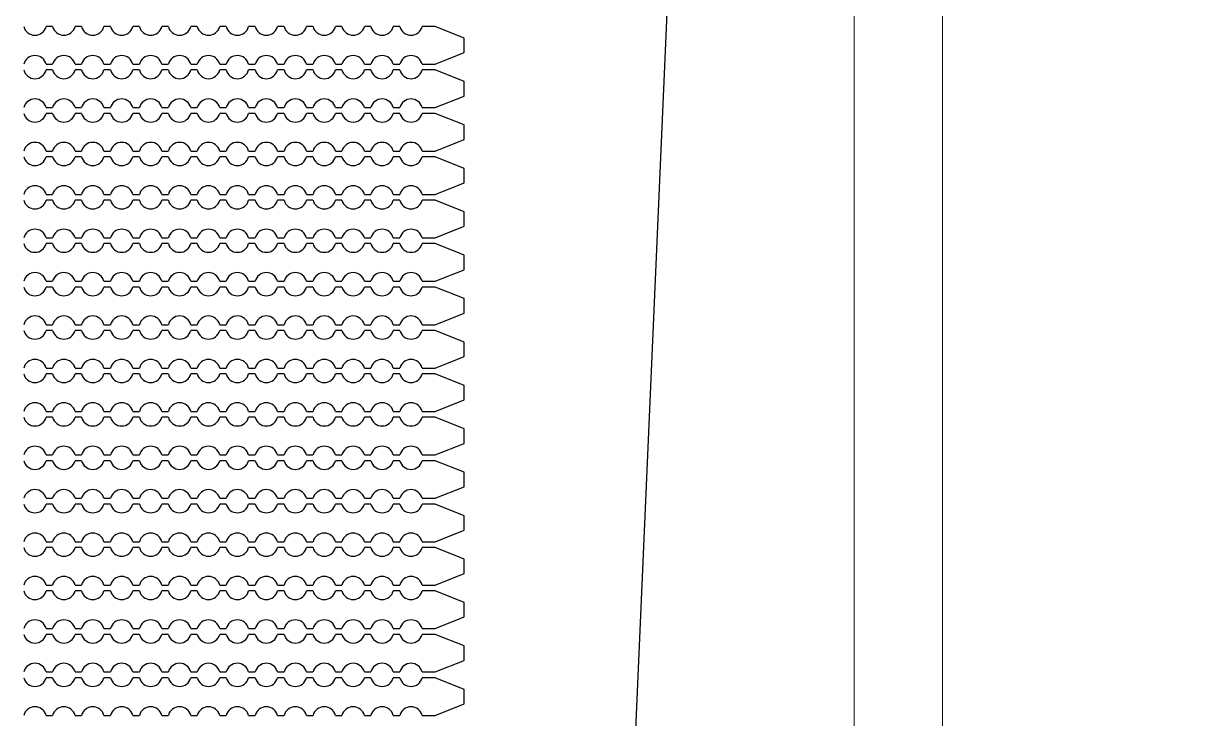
# Model space of a CAD drawing. Extents: x 4056 to 105656, y 4120 to 105720.
# Drawn here: x 35925 to 37972, y 28778 to 29978 of the extents above; entities that cross this region are included whole.
import ezdxf

# ---------------------------------------------------------------- set-up
doc = ezdxf.new("R2010")
doc.units = 13
doc.header["$MEASUREMENT"] = 0
doc.layers.add('Main Layer', color=7, linetype='Continuous', lineweight=0)

msp = doc.modelspace()

# ---------------------------------------------------------------- linework, layer by layer
at = {"lineweight": 0}
for p, q in [((37513.2, 32374.7), (37513.2, 26210.4)), ((37360.6, 32222), (37360.6, 26465.4))]:
    msp.add_line(p, q, dxfattribs=at)
for p, q in [((36936.4, 27703), (37136.4, 32253)), ((35975.1, 29973), (35963.9, 29973)), ((36025.1, 29973), (36013.9, 29973)), ((36075.1, 29973), (36063.9, 29973)), ((36125.1, 29973), (36113.9, 29973)), ((36175.1, 29973), (36163.9, 29973)), ((36225.1, 29973), (36213.9, 29973)), ((36275.1, 29973), (36263.9, 29973)), ((36325.1, 29973), (36313.9, 29973)), ((36375.1, 29973), (36363.9, 29973)), ((36425.1, 29973), (36413.9, 29973)), ((36475.1, 29973), (36463.9, 29973)), ((36525.1, 29973), (36513.9, 29973)), ((36575.1, 29973), (36563.9, 29973)), ((36625.1, 29973), (36613.9, 29973)), ((36636.4, 29973), (36625.1, 29973)), ((36686.4, 29953), (36636.4, 29973)), ((36686.4, 29928), (36686.4, 29953)), ((36636.4, 29908), (36686.4, 29928)), ((35963.9, 29908), (35975.1, 29908)), ((35975.1, 29898), (35963.9, 29898)), ((36013.9, 29908), (36025.1, 29908)), ((36025.1, 29898), (36013.9, 29898)), ((36063.9, 29908), (36075.1, 29908)), ((36075.1, 29898), (36063.9, 29898)), ((36113.9, 29908), (36125.1, 29908)), ((36125.1, 29898), (36113.9, 29898)), ((36163.9, 29908), (36175.1, 29908)), ((36175.1, 29898), (36163.9, 29898)), ((36213.9, 29908), (36225.1, 29908)), ((36225.1, 29898), (36213.9, 29898)), ((36263.9, 29908), (36275.1, 29908)), ((36275.1, 29898), (36263.9, 29898)), ((36313.9, 29908), (36325.1, 29908)), ((36325.1, 29898), (36313.9, 29898)), ((36363.9, 29908), (36375.1, 29908)), ((36375.1, 29898), (36363.9, 29898)), ((36413.9, 29908), (36425.1, 29908)), ((36425.1, 29898), (36413.9, 29898)), ((36463.9, 29908), (36475.1, 29908)), ((36475.1, 29898), (36463.9, 29898)), ((36513.9, 29908), (36525.1, 29908)), ((36525.1, 29898), (36513.9, 29898)), ((36563.9, 29908), (36575.1, 29908)), ((36575.1, 29898), (36563.9, 29898)), ((36613.9, 29908), (36625.1, 29908)), ((36625.1, 29898), (36613.9, 29898)), ((36625.1, 29908), (36636.4, 29908)), ((36636.4, 29898), (36625.1, 29898)), ((36686.4, 29878), (36636.4, 29898)), ((36686.4, 29853), (36686.4, 29878)), ((36636.4, 29833), (36686.4, 29853)), ((35963.9, 29833), (35975.1, 29833)), ((36013.9, 29833), (36025.1, 29833)), ((36063.9, 29833), (36075.1, 29833)), ((36113.9, 29833), (36125.1, 29833)), ((36163.9, 29833), (36175.1, 29833)), ((36213.9, 29833), (36225.1, 29833)), ((36263.9, 29833), (36275.1, 29833)), ((36313.9, 29833), (36325.1, 29833)), ((36363.9, 29833), (36375.1, 29833)), ((36413.9, 29833), (36425.1, 29833)), ((36463.9, 29833), (36475.1, 29833)), ((36513.9, 29833), (36525.1, 29833)), ((36563.9, 29833), (36575.1, 29833)), ((36613.9, 29833), (36625.1, 29833)), ((36625.1, 29833), (36636.4, 29833)), ((35975.1, 29823), (35963.9, 29823)), ((36025.1, 29823), (36013.9, 29823)), ((36075.1, 29823), (36063.9, 29823)), ((36125.1, 29823), (36113.9, 29823)), ((36175.1, 29823), (36163.9, 29823)), ((36225.1, 29823), (36213.9, 29823)), ((36275.1, 29823), (36263.9, 29823)), ((36325.1, 29823), (36313.9, 29823)), ((36375.1, 29823), (36363.9, 29823)), ((36425.1, 29823), (36413.9, 29823)), ((36475.1, 29823), (36463.9, 29823)), ((36525.1, 29823), (36513.9, 29823)), ((36575.1, 29823), (36563.9, 29823)), ((36625.1, 29823), (36613.9, 29823)), ((36636.4, 29823), (36625.1, 29823)), ((36686.4, 29803), (36636.4, 29823)), ((36686.4, 29778), (36686.4, 29803)), ((36636.4, 29758), (36686.4, 29778)), ((35963.9, 29758), (35975.1, 29758)), ((35975.1, 29748), (35963.9, 29748)), ((36013.9, 29758), (36025.1, 29758)), ((36025.1, 29748), (36013.9, 29748)), ((36063.9, 29758), (36075.1, 29758)), ((36075.1, 29748), (36063.9, 29748)), ((36113.9, 29758), (36125.1, 29758)), ((36125.1, 29748), (36113.9, 29748)), ((36163.9, 29758), (36175.1, 29758)), ((36175.1, 29748), (36163.9, 29748)), ((36213.9, 29758), (36225.1, 29758)), ((36225.1, 29748), (36213.9, 29748)), ((36263.9, 29758), (36275.1, 29758)), ((36275.1, 29748), (36263.9, 29748)), ((36313.9, 29758), (36325.1, 29758)), ((36325.1, 29748), (36313.9, 29748)), ((36363.9, 29758), (36375.1, 29758)), ((36375.1, 29748), (36363.9, 29748)), ((36413.9, 29758), (36425.1, 29758)), ((36425.1, 29748), (36413.9, 29748)), ((36463.9, 29758), (36475.1, 29758)), ((36475.1, 29748), (36463.9, 29748)), ((36513.9, 29758), (36525.1, 29758)), ((36525.1, 29748), (36513.9, 29748)), ((36563.9, 29758), (36575.1, 29758)), ((36575.1, 29748), (36563.9, 29748)), ((36613.9, 29758), (36625.1, 29758)), ((36625.1, 29748), (36613.9, 29748)), ((36625.1, 29758), (36636.4, 29758)), ((36636.4, 29748), (36625.1, 29748)), ((36686.4, 29728), (36636.4, 29748)), ((36686.4, 29703), (36686.4, 29728)), ((36636.4, 29683), (36686.4, 29703)), ((35963.9, 29683), (35975.1, 29683)), ((35975.1, 29673), (35963.9, 29673)), ((36013.9, 29683), (36025.1, 29683)), ((36025.1, 29673), (36013.9, 29673)), ((36063.9, 29683), (36075.1, 29683)), ((36075.1, 29673), (36063.9, 29673)), ((36113.9, 29683), (36125.1, 29683)), ((36125.1, 29673), (36113.9, 29673)), ((36163.9, 29683), (36175.1, 29683)), ((36175.1, 29673), (36163.9, 29673)), ((36213.9, 29683), (36225.1, 29683)), ((36225.1, 29673), (36213.9, 29673)), ((36263.9, 29683), (36275.1, 29683)), ((36275.1, 29673), (36263.9, 29673)), ((36313.9, 29683), (36325.1, 29683)), ((36325.1, 29673), (36313.9, 29673)), ((36363.9, 29683), (36375.1, 29683)), ((36375.1, 29673), (36363.9, 29673)), ((36413.9, 29683), (36425.1, 29683)), ((36425.1, 29673), (36413.9, 29673)), ((36463.9, 29683), (36475.1, 29683)), ((36475.1, 29673), (36463.9, 29673)), ((36513.9, 29683), (36525.1, 29683)), ((36525.1, 29673), (36513.9, 29673)), ((36563.9, 29683), (36575.1, 29683)), ((36575.1, 29673), (36563.9, 29673)), ((36613.9, 29683), (36625.1, 29683)), ((36625.1, 29673), (36613.9, 29673)), ((36625.1, 29683), (36636.4, 29683)), ((36636.4, 29673), (36625.1, 29673)), ((36686.4, 29653), (36636.4, 29673)), ((36686.4, 29628), (36686.4, 29653)), ((36636.4, 29608), (36686.4, 29628)), ((35963.9, 29608), (35975.1, 29608)), ((36013.9, 29608), (36025.1, 29608)), ((36063.9, 29608), (36075.1, 29608)), ((36113.9, 29608), (36125.1, 29608)), ((36163.9, 29608), (36175.1, 29608)), ((36213.9, 29608), (36225.1, 29608)), ((36263.9, 29608), (36275.1, 29608)), ((36313.9, 29608), (36325.1, 29608)), ((36363.9, 29608), (36375.1, 29608)), ((36413.9, 29608), (36425.1, 29608)), ((36463.9, 29608), (36475.1, 29608)), ((36513.9, 29608), (36525.1, 29608)), ((36563.9, 29608), (36575.1, 29608)), ((36613.9, 29608), (36625.1, 29608)), ((36625.1, 29608), (36636.4, 29608)), ((35975.1, 29598), (35963.9, 29598)), ((36025.1, 29598), (36013.9, 29598)), ((36075.1, 29598), (36063.9, 29598)), ((36125.1, 29598), (36113.9, 29598)), ((36175.1, 29598), (36163.9, 29598)), ((36225.1, 29598), (36213.9, 29598)), ((36275.1, 29598), (36263.9, 29598)), ((36325.1, 29598), (36313.9, 29598)), ((36375.1, 29598), (36363.9, 29598)), ((36425.1, 29598), (36413.9, 29598)), ((36475.1, 29598), (36463.9, 29598)), ((36525.1, 29598), (36513.9, 29598)), ((36575.1, 29598), (36563.9, 29598)), ((36625.1, 29598), (36613.9, 29598)), ((36636.4, 29598), (36625.1, 29598)), ((36686.4, 29578), (36636.4, 29598)), ((36686.4, 29553), (36686.4, 29578)), ((36636.4, 29533), (36686.4, 29553)), ((35963.9, 29533), (35975.1, 29533)), ((35975.1, 29523), (35963.9, 29523)), ((36013.9, 29533), (36025.1, 29533)), ((36025.1, 29523), (36013.9, 29523)), ((36063.9, 29533), (36075.1, 29533)), ((36075.1, 29523), (36063.9, 29523)), ((36113.9, 29533), (36125.1, 29533)), ((36125.1, 29523), (36113.9, 29523)), ((36163.9, 29533), (36175.1, 29533)), ((36175.1, 29523), (36163.9, 29523)), ((36213.9, 29533), (36225.1, 29533)), ((36225.1, 29523), (36213.9, 29523)), ((36263.9, 29533), (36275.1, 29533)), ((36275.1, 29523), (36263.9, 29523)), ((36313.9, 29533), (36325.1, 29533)), ((36325.1, 29523), (36313.9, 29523)), ((36363.9, 29533), (36375.1, 29533)), ((36375.1, 29523), (36363.9, 29523)), ((36413.9, 29533), (36425.1, 29533)), ((36425.1, 29523), (36413.9, 29523)), ((36463.9, 29533), (36475.1, 29533)), ((36475.1, 29523), (36463.9, 29523)), ((36513.9, 29533), (36525.1, 29533)), ((36525.1, 29523), (36513.9, 29523)), ((36563.9, 29533), (36575.1, 29533)), ((36575.1, 29523), (36563.9, 29523)), ((36613.9, 29533), (36625.1, 29533)), ((36625.1, 29523), (36613.9, 29523)), ((36625.1, 29533), (36636.4, 29533)), ((36636.4, 29523), (36625.1, 29523)), ((36686.4, 29503), (36636.4, 29523)), ((36686.4, 29478), (36686.4, 29503)), ((36636.4, 29458), (36686.4, 29478)), ((35963.9, 29458), (35975.1, 29458)), ((35975.1, 29448), (35963.9, 29448)), ((36013.9, 29458), (36025.1, 29458)), ((36025.1, 29448), (36013.9, 29448)), ((36063.9, 29458), (36075.1, 29458)), ((36075.1, 29448), (36063.9, 29448)), ((36113.9, 29458), (36125.1, 29458)), ((36125.1, 29448), (36113.9, 29448)), ((36163.9, 29458), (36175.1, 29458)), ((36175.1, 29448), (36163.9, 29448)), ((36213.9, 29458), (36225.1, 29458)), ((36225.1, 29448), (36213.9, 29448)), ((36263.9, 29458), (36275.1, 29458)), ((36275.1, 29448), (36263.9, 29448)), ((36313.9, 29458), (36325.1, 29458)), ((36325.1, 29448), (36313.9, 29448)), ((36363.9, 29458), (36375.1, 29458)), ((36375.1, 29448), (36363.9, 29448)), ((36413.9, 29458), (36425.1, 29458)), ((36425.1, 29448), (36413.9, 29448)), ((36463.9, 29458), (36475.1, 29458)), ((36475.1, 29448), (36463.9, 29448)), ((36513.9, 29458), (36525.1, 29458)), ((36525.1, 29448), (36513.9, 29448)), ((36563.9, 29458), (36575.1, 29458)), ((36575.1, 29448), (36563.9, 29448)), ((36613.9, 29458), (36625.1, 29458)), ((36625.1, 29448), (36613.9, 29448)), ((36625.1, 29458), (36636.4, 29458)), ((36636.4, 29448), (36625.1, 29448)), ((36686.4, 29428), (36636.4, 29448)), ((36686.4, 29403), (36686.4, 29428)), ((36636.4, 29383), (36686.4, 29403)), ((35963.9, 29383), (35975.1, 29383)), ((36013.9, 29383), (36025.1, 29383)), ((36063.9, 29383), (36075.1, 29383)), ((36113.9, 29383), (36125.1, 29383)), ((36163.9, 29383), (36175.1, 29383)), ((36213.9, 29383), (36225.1, 29383)), ((36263.9, 29383), (36275.1, 29383)), ((36313.9, 29383), (36325.1, 29383)), ((36363.9, 29383), (36375.1, 29383)), ((36413.9, 29383), (36425.1, 29383)), ((36463.9, 29383), (36475.1, 29383)), ((36513.9, 29383), (36525.1, 29383)), ((36563.9, 29383), (36575.1, 29383)), ((36613.9, 29383), (36625.1, 29383)), ((36625.1, 29383), (36636.4, 29383)), ((35975.1, 29373), (35963.9, 29373)), ((36025.1, 29373), (36013.9, 29373)), ((36075.1, 29373), (36063.9, 29373)), ((36125.1, 29373), (36113.9, 29373)), ((36175.1, 29373), (36163.9, 29373)), ((36225.1, 29373), (36213.9, 29373)), ((36275.1, 29373), (36263.9, 29373)), ((36325.1, 29373), (36313.9, 29373)), ((36375.1, 29373), (36363.9, 29373)), ((36425.1, 29373), (36413.9, 29373)), ((36475.1, 29373), (36463.9, 29373)), ((36525.1, 29373), (36513.9, 29373)), ((36575.1, 29373), (36563.9, 29373)), ((36625.1, 29373), (36613.9, 29373)), ((36636.4, 29373), (36625.1, 29373)), ((36686.4, 29353), (36636.4, 29373)), ((36686.4, 29328), (36686.4, 29353)), ((36636.4, 29308), (36686.4, 29328)), ((35963.9, 29308), (35975.1, 29308)), ((35975.1, 29298), (35963.9, 29298)), ((36013.9, 29308), (36025.1, 29308)), ((36025.1, 29298), (36013.9, 29298)), ((36063.9, 29308), (36075.1, 29308)), ((36075.1, 29298), (36063.9, 29298)), ((36113.9, 29308), (36125.1, 29308)), ((36125.1, 29298), (36113.9, 29298)), ((36163.9, 29308), (36175.1, 29308)), ((36175.1, 29298), (36163.9, 29298)), ((36213.9, 29308), (36225.1, 29308)), ((36225.1, 29298), (36213.9, 29298)), ((36263.9, 29308), (36275.1, 29308)), ((36275.1, 29298), (36263.9, 29298)), ((36313.9, 29308), (36325.1, 29308)), ((36325.1, 29298), (36313.9, 29298)), ((36363.9, 29308), (36375.1, 29308)), ((36375.1, 29298), (36363.9, 29298)), ((36413.9, 29308), (36425.1, 29308)), ((36425.1, 29298), (36413.9, 29298)), ((36463.9, 29308), (36475.1, 29308)), ((36475.1, 29298), (36463.9, 29298)), ((36513.9, 29308), (36525.1, 29308)), ((36525.1, 29298), (36513.9, 29298)), ((36563.9, 29308), (36575.1, 29308)), ((36575.1, 29298), (36563.9, 29298)), ((36613.9, 29308), (36625.1, 29308)), ((36625.1, 29298), (36613.9, 29298)), ((36625.1, 29308), (36636.4, 29308)), ((36636.4, 29298), (36625.1, 29298)), ((36686.4, 29278), (36636.4, 29298)), ((36686.4, 29253), (36686.4, 29278)), ((36636.4, 29233), (36686.4, 29253)), ((35963.9, 29233), (35975.1, 29233)), ((35975.1, 29223), (35963.9, 29223)), ((36013.9, 29233), (36025.1, 29233)), ((36025.1, 29223), (36013.9, 29223)), ((36063.9, 29233), (36075.1, 29233)), ((36075.1, 29223), (36063.9, 29223)), ((36113.9, 29233), (36125.1, 29233)), ((36125.1, 29223), (36113.9, 29223)), ((36163.9, 29233), (36175.1, 29233)), ((36175.1, 29223), (36163.9, 29223)), ((36213.9, 29233), (36225.1, 29233)), ((36225.1, 29223), (36213.9, 29223)), ((36263.9, 29233), (36275.1, 29233)), ((36275.1, 29223), (36263.9, 29223)), ((36313.9, 29233), (36325.1, 29233)), ((36325.1, 29223), (36313.9, 29223)), ((36363.9, 29233), (36375.1, 29233)), ((36375.1, 29223), (36363.9, 29223)), ((36413.9, 29233), (36425.1, 29233)), ((36425.1, 29223), (36413.9, 29223)), ((36463.9, 29233), (36475.1, 29233)), ((36475.1, 29223), (36463.9, 29223)), ((36513.9, 29233), (36525.1, 29233)), ((36525.1, 29223), (36513.9, 29223)), ((36563.9, 29233), (36575.1, 29233)), ((36575.1, 29223), (36563.9, 29223)), ((36613.9, 29233), (36625.1, 29233)), ((36625.1, 29223), (36613.9, 29223)), ((36625.1, 29233), (36636.4, 29233)), ((36636.4, 29223), (36625.1, 29223)), ((36686.4, 29203), (36636.4, 29223)), ((36686.4, 29178), (36686.4, 29203)), ((36636.4, 29158), (36686.4, 29178)), ((35963.9, 29158), (35975.1, 29158)), ((36013.9, 29158), (36025.1, 29158)), ((36063.9, 29158), (36075.1, 29158)), ((36113.9, 29158), (36125.1, 29158)), ((36163.9, 29158), (36175.1, 29158)), ((36213.9, 29158), (36225.1, 29158)), ((36263.9, 29158), (36275.1, 29158)), ((36313.9, 29158), (36325.1, 29158)), ((36363.9, 29158), (36375.1, 29158)), ((36413.9, 29158), (36425.1, 29158)), ((36463.9, 29158), (36475.1, 29158)), ((36513.9, 29158), (36525.1, 29158)), ((36563.9, 29158), (36575.1, 29158)), ((36613.9, 29158), (36625.1, 29158)), ((36625.1, 29158), (36636.4, 29158)), ((35975.1, 29148), (35963.9, 29148)), ((36025.1, 29148), (36013.9, 29148)), ((36075.1, 29148), (36063.9, 29148)), ((36125.1, 29148), (36113.9, 29148)), ((36175.1, 29148), (36163.9, 29148)), ((36225.1, 29148), (36213.9, 29148)), ((36275.1, 29148), (36263.9, 29148)), ((36325.1, 29148), (36313.9, 29148)), ((36375.1, 29148), (36363.9, 29148)), ((36425.1, 29148), (36413.9, 29148)), ((36475.1, 29148), (36463.9, 29148)), ((36525.1, 29148), (36513.9, 29148)), ((36575.1, 29148), (36563.9, 29148)), ((36625.1, 29148), (36613.9, 29148)), ((36636.4, 29148), (36625.1, 29148)), ((36686.4, 29128), (36636.4, 29148)), ((36686.4, 29103), (36686.4, 29128)), ((36636.4, 29083), (36686.4, 29103)), ((35963.9, 29083), (35975.1, 29083)), ((35975.1, 29073), (35963.9, 29073)), ((36013.9, 29083), (36025.1, 29083)), ((36025.1, 29073), (36013.9, 29073)), ((36063.9, 29083), (36075.1, 29083)), ((36075.1, 29073), (36063.9, 29073)), ((36113.9, 29083), (36125.1, 29083)), ((36125.1, 29073), (36113.9, 29073)), ((36163.9, 29083), (36175.1, 29083)), ((36175.1, 29073), (36163.9, 29073)), ((36213.9, 29083), (36225.1, 29083)), ((36225.1, 29073), (36213.9, 29073)), ((36263.9, 29083), (36275.1, 29083)), ((36275.1, 29073), (36263.9, 29073)), ((36313.9, 29083), (36325.1, 29083)), ((36325.1, 29073), (36313.9, 29073)), ((36363.9, 29083), (36375.1, 29083)), ((36375.1, 29073), (36363.9, 29073)), ((36413.9, 29083), (36425.1, 29083)), ((36425.1, 29073), (36413.9, 29073)), ((36463.9, 29083), (36475.1, 29083)), ((36475.1, 29073), (36463.9, 29073)), ((36513.9, 29083), (36525.1, 29083)), ((36525.1, 29073), (36513.9, 29073)), ((36563.9, 29083), (36575.1, 29083)), ((36575.1, 29073), (36563.9, 29073)), ((36613.9, 29083), (36625.1, 29083)), ((36625.1, 29073), (36613.9, 29073)), ((36625.1, 29083), (36636.4, 29083)), ((36636.4, 29073), (36625.1, 29073)), ((36686.4, 29053), (36636.4, 29073)), ((36686.4, 29028), (36686.4, 29053)), ((36636.4, 29008), (36686.4, 29028)), ((35963.9, 29008), (35975.1, 29008)), ((35975.1, 28998), (35963.9, 28998)), ((36013.9, 29008), (36025.1, 29008)), ((36025.1, 28998), (36013.9, 28998)), ((36063.9, 29008), (36075.1, 29008)), ((36075.1, 28998), (36063.9, 28998)), ((36113.9, 29008), (36125.1, 29008)), ((36125.1, 28998), (36113.9, 28998)), ((36163.9, 29008), (36175.1, 29008)), ((36175.1, 28998), (36163.9, 28998)), ((36213.9, 29008), (36225.1, 29008)), ((36225.1, 28998), (36213.9, 28998)), ((36263.9, 29008), (36275.1, 29008)), ((36275.1, 28998), (36263.9, 28998)), ((36313.9, 29008), (36325.1, 29008)), ((36325.1, 28998), (36313.9, 28998)), ((36363.9, 29008), (36375.1, 29008)), ((36375.1, 28998), (36363.9, 28998)), ((36413.9, 29008), (36425.1, 29008)), ((36425.1, 28998), (36413.9, 28998)), ((36463.9, 29008), (36475.1, 29008)), ((36475.1, 28998), (36463.9, 28998)), ((36513.9, 29008), (36525.1, 29008)), ((36525.1, 28998), (36513.9, 28998)), ((36563.9, 29008), (36575.1, 29008)), ((36575.1, 28998), (36563.9, 28998)), ((36613.9, 29008), (36625.1, 29008)), ((36625.1, 28998), (36613.9, 28998)), ((36625.1, 29008), (36636.4, 29008)), ((36636.4, 28998), (36625.1, 28998)), ((36686.4, 28978), (36636.4, 28998)), ((36686.4, 28953), (36686.4, 28978)), ((36636.4, 28933), (36686.4, 28953)), ((35963.9, 28933), (35975.1, 28933)), ((36013.9, 28933), (36025.1, 28933)), ((36063.9, 28933), (36075.1, 28933)), ((36113.9, 28933), (36125.1, 28933)), ((36163.9, 28933), (36175.1, 28933)), ((36213.9, 28933), (36225.1, 28933)), ((36263.9, 28933), (36275.1, 28933)), ((36313.9, 28933), (36325.1, 28933)), ((36363.9, 28933), (36375.1, 28933)), ((36413.9, 28933), (36425.1, 28933)), ((36463.9, 28933), (36475.1, 28933)), ((36513.9, 28933), (36525.1, 28933)), ((36563.9, 28933), (36575.1, 28933)), ((36613.9, 28933), (36625.1, 28933)), ((36625.1, 28933), (36636.4, 28933)), ((35975.1, 28923), (35963.9, 28923)), ((36025.1, 28923), (36013.9, 28923)), ((36075.1, 28923), (36063.9, 28923)), ((36125.1, 28923), (36113.9, 28923)), ((36175.1, 28923), (36163.9, 28923)), ((36225.1, 28923), (36213.9, 28923)), ((36275.1, 28923), (36263.9, 28923)), ((36325.1, 28923), (36313.9, 28923)), ((36375.1, 28923), (36363.9, 28923)), ((36425.1, 28923), (36413.9, 28923)), ((36475.1, 28923), (36463.9, 28923)), ((36525.1, 28923), (36513.9, 28923)), ((36575.1, 28923), (36563.9, 28923)), ((36625.1, 28923), (36613.9, 28923)), ((36636.4, 28923), (36625.1, 28923)), ((36686.4, 28903), (36636.4, 28923)), ((36686.4, 28878), (36686.4, 28903)), ((36636.4, 28858), (36686.4, 28878)), ((35963.9, 28858), (35975.1, 28858)), ((35975.1, 28848), (35963.9, 28848)), ((36013.9, 28858), (36025.1, 28858)), ((36025.1, 28848), (36013.9, 28848)), ((36063.9, 28858), (36075.1, 28858)), ((36075.1, 28848), (36063.9, 28848)), ((36113.9, 28858), (36125.1, 28858)), ((36125.1, 28848), (36113.9, 28848)), ((36163.9, 28858), (36175.1, 28858)), ((36175.1, 28848), (36163.9, 28848)), ((36213.9, 28858), (36225.1, 28858)), ((36225.1, 28848), (36213.9, 28848)), ((36263.9, 28858), (36275.1, 28858)), ((36275.1, 28848), (36263.9, 28848)), ((36313.9, 28858), (36325.1, 28858)), ((36325.1, 28848), (36313.9, 28848)), ((36363.9, 28858), (36375.1, 28858)), ((36375.1, 28848), (36363.9, 28848)), ((36413.9, 28858), (36425.1, 28858)), ((36425.1, 28848), (36413.9, 28848)), ((36463.9, 28858), (36475.1, 28858)), ((36475.1, 28848), (36463.9, 28848)), ((36513.9, 28858), (36525.1, 28858)), ((36525.1, 28848), (36513.9, 28848)), ((36563.9, 28858), (36575.1, 28858)), ((36575.1, 28848), (36563.9, 28848)), ((36613.9, 28858), (36625.1, 28858)), ((36625.1, 28848), (36613.9, 28848)), ((36625.1, 28858), (36636.4, 28858)), ((36636.4, 28848), (36625.1, 28848)), ((36686.4, 28828), (36636.4, 28848)), ((36686.4, 28803), (36686.4, 28828)), ((36636.4, 28783), (36686.4, 28803)), ((35963.9, 28783), (35975.1, 28783)), ((36013.9, 28783), (36025.1, 28783)), ((36063.9, 28783), (36075.1, 28783)), ((36113.9, 28783), (36125.1, 28783)), ((36163.9, 28783), (36175.1, 28783)), ((36213.9, 28783), (36225.1, 28783)), ((36263.9, 28783), (36275.1, 28783)), ((36313.9, 28783), (36325.1, 28783)), ((36363.9, 28783), (36375.1, 28783)), ((36413.9, 28783), (36425.1, 28783)), ((36463.9, 28783), (36475.1, 28783)), ((36513.9, 28783), (36525.1, 28783)), ((36563.9, 28783), (36575.1, 28783)), ((36613.9, 28783), (36625.1, 28783)), ((36625.1, 28783), (36636.4, 28783))]:
    msp.add_line(p, q)
for centre, start, end in [((35944.5, 29978), 194.4775, 345.5225), ((35994.5, 29978), 194.4775, 345.5225), ((36044.5, 29978), 194.4775, 345.5225), ((36094.5, 29978), 194.4775, 345.5225), ((36144.5, 29978), 194.4775, 345.5225), ((36194.5, 29978), 194.4775, 345.5225), ((36244.5, 29978), 194.4775, 345.5225), ((36294.5, 29978), 194.4775, 345.5225), ((36344.5, 29978), 194.4775, 345.5225), ((36394.5, 29978), 194.4775, 345.5225), ((36444.5, 29978), 194.4775, 345.5225), ((36494.5, 29978), 194.4775, 345.5225), ((36544.5, 29978), 194.4775, 345.5225), ((36594.5, 29978), 194.4775, 345.5225), ((35944.5, 29903), 14.4775, 165.5225), ((35994.5, 29903), 14.4775, 165.5225), ((36044.5, 29903), 14.4775, 165.5225), ((36094.5, 29903), 14.4775, 165.5225), ((36144.5, 29903), 14.4775, 165.5225), ((36194.5, 29903), 14.4775, 165.5225), ((36244.5, 29903), 14.4775, 165.5225), ((36294.5, 29903), 14.4775, 165.5225), ((36344.5, 29903), 14.4775, 165.5225), ((36394.5, 29903), 14.4775, 165.5225), ((36444.5, 29903), 14.4775, 165.5225), ((36494.5, 29903), 14.4775, 165.5225), ((36544.5, 29903), 14.4775, 165.5225), ((36594.5, 29903), 14.4775, 165.5225), ((35944.5, 29903), 194.4775, 345.5225), ((35994.5, 29903), 194.4775, 345.5225), ((36044.5, 29903), 194.4775, 345.5225), ((36094.5, 29903), 194.4775, 345.5225), ((36144.5, 29903), 194.4775, 345.5225), ((36194.5, 29903), 194.4775, 345.5225), ((36244.5, 29903), 194.4775, 345.5225), ((36294.5, 29903), 194.4775, 345.5225), ((36344.5, 29903), 194.4775, 345.5225), ((36394.5, 29903), 194.4775, 345.5225), ((36444.5, 29903), 194.4775, 345.5225), ((36494.5, 29903), 194.4775, 345.5225), ((36544.5, 29903), 194.4775, 345.5225), ((36594.5, 29903), 194.4775, 345.5225), ((35944.5, 29828), 14.4775, 165.5225), ((35994.5, 29828), 14.4775, 165.5225), ((36044.5, 29828), 14.4775, 165.5225), ((36094.5, 29828), 14.4775, 165.5225), ((36144.5, 29828), 14.4775, 165.5225), ((36194.5, 29828), 14.4775, 165.5225), ((36244.5, 29828), 14.4775, 165.5225), ((36294.5, 29828), 14.4775, 165.5225), ((36344.5, 29828), 14.4775, 165.5225), ((36394.5, 29828), 14.4775, 165.5225), ((36444.5, 29828), 14.4775, 165.5225), ((36494.5, 29828), 14.4775, 165.5225), ((36544.5, 29828), 14.4775, 165.5225), ((36594.5, 29828), 14.4775, 165.5225), ((35944.5, 29828), 194.4775, 345.5225), ((35994.5, 29828), 194.4775, 345.5225), ((36044.5, 29828), 194.4775, 345.5225), ((36094.5, 29828), 194.4775, 345.5225), ((36144.5, 29828), 194.4775, 345.5225), ((36194.5, 29828), 194.4775, 345.5225), ((36244.5, 29828), 194.4775, 345.5225), ((36294.5, 29828), 194.4775, 345.5225), ((36344.5, 29828), 194.4775, 345.5225), ((36394.5, 29828), 194.4775, 345.5225), ((36444.5, 29828), 194.4775, 345.5225), ((36494.5, 29828), 194.4775, 345.5225), ((36544.5, 29828), 194.4775, 345.5225), ((36594.5, 29828), 194.4775, 345.5225), ((35944.5, 29753), 14.4775, 165.5225), ((35994.5, 29753), 14.4775, 165.5225), ((36044.5, 29753), 14.4775, 165.5225), ((36094.5, 29753), 14.4775, 165.5225), ((36144.5, 29753), 14.4775, 165.5225), ((36194.5, 29753), 14.4775, 165.5225), ((36244.5, 29753), 14.4775, 165.5225), ((36294.5, 29753), 14.4775, 165.5225), ((36344.5, 29753), 14.4775, 165.5225), ((36394.5, 29753), 14.4775, 165.5225), ((36444.5, 29753), 14.4775, 165.5225), ((36494.5, 29753), 14.4775, 165.5225), ((36544.5, 29753), 14.4775, 165.5225), ((36594.5, 29753), 14.4775, 165.5225), ((35944.5, 29753), 194.4775, 345.5225), ((35994.5, 29753), 194.4775, 345.5225), ((36044.5, 29753), 194.4775, 345.5225), ((36094.5, 29753), 194.4775, 345.5225), ((36144.5, 29753), 194.4775, 345.5225), ((36194.5, 29753), 194.4775, 345.5225), ((36244.5, 29753), 194.4775, 345.5225), ((36294.5, 29753), 194.4775, 345.5225), ((36344.5, 29753), 194.4775, 345.5225), ((36394.5, 29753), 194.4775, 345.5225), ((36444.5, 29753), 194.4775, 345.5225), ((36494.5, 29753), 194.4775, 345.5225), ((36544.5, 29753), 194.4775, 345.5225), ((36594.5, 29753), 194.4775, 345.5225), ((35944.5, 29678), 14.4775, 165.5225), ((35994.5, 29678), 14.4775, 165.5225), ((36044.5, 29678), 14.4775, 165.5225), ((36094.5, 29678), 14.4775, 165.5225), ((36144.5, 29678), 14.4775, 165.5225), ((36194.5, 29678), 14.4775, 165.5225), ((36244.5, 29678), 14.4775, 165.5225), ((36294.5, 29678), 14.4775, 165.5225), ((36344.5, 29678), 14.4775, 165.5225), ((36394.5, 29678), 14.4775, 165.5225), ((36444.5, 29678), 14.4775, 165.5225), ((36494.5, 29678), 14.4775, 165.5225), ((36544.5, 29678), 14.4775, 165.5225), ((36594.5, 29678), 14.4775, 165.5225), ((35944.5, 29678), 194.4775, 345.5225), ((35994.5, 29678), 194.4775, 345.5225), ((36044.5, 29678), 194.4775, 345.5225), ((36094.5, 29678), 194.4775, 345.5225), ((36144.5, 29678), 194.4775, 345.5225), ((36194.5, 29678), 194.4775, 345.5225), ((36244.5, 29678), 194.4775, 345.5225), ((36294.5, 29678), 194.4775, 345.5225), ((36344.5, 29678), 194.4775, 345.5225), ((36394.5, 29678), 194.4775, 345.5225), ((36444.5, 29678), 194.4775, 345.5225), ((36494.5, 29678), 194.4775, 345.5225), ((36544.5, 29678), 194.4775, 345.5225), ((36594.5, 29678), 194.4775, 345.5225), ((35944.5, 29603), 14.4775, 165.5225), ((35994.5, 29603), 14.4775, 165.5225), ((36044.5, 29603), 14.4775, 165.5225), ((36094.5, 29603), 14.4775, 165.5225), ((36144.5, 29603), 14.4775, 165.5225), ((36194.5, 29603), 14.4775, 165.5225), ((36244.5, 29603), 14.4775, 165.5225), ((36294.5, 29603), 14.4775, 165.5225), ((36344.5, 29603), 14.4775, 165.5225), ((36394.5, 29603), 14.4775, 165.5225), ((36444.5, 29603), 14.4775, 165.5225), ((36494.5, 29603), 14.4775, 165.5225), ((36544.5, 29603), 14.4775, 165.5225), ((36594.5, 29603), 14.4775, 165.5225), ((35944.5, 29603), 194.4775, 345.5225), ((35994.5, 29603), 194.4775, 345.5225), ((36044.5, 29603), 194.4775, 345.5225), ((36094.5, 29603), 194.4775, 345.5225), ((36144.5, 29603), 194.4775, 345.5225), ((36194.5, 29603), 194.4775, 345.5225), ((36244.5, 29603), 194.4775, 345.5225), ((36294.5, 29603), 194.4775, 345.5225), ((36344.5, 29603), 194.4775, 345.5225), ((36394.5, 29603), 194.4775, 345.5225), ((36444.5, 29603), 194.4775, 345.5225), ((36494.5, 29603), 194.4775, 345.5225), ((36544.5, 29603), 194.4775, 345.5225), ((36594.5, 29603), 194.4775, 345.5225), ((35944.5, 29528), 14.4775, 165.5225), ((35994.5, 29528), 14.4775, 165.5225), ((36044.5, 29528), 14.4775, 165.5225), ((36094.5, 29528), 14.4775, 165.5225), ((36144.5, 29528), 14.4775, 165.5225), ((36194.5, 29528), 14.4775, 165.5225), ((36244.5, 29528), 14.4775, 165.5225), ((36294.5, 29528), 14.4775, 165.5225), ((36344.5, 29528), 14.4775, 165.5225), ((36394.5, 29528), 14.4775, 165.5225), ((36444.5, 29528), 14.4775, 165.5225), ((36494.5, 29528), 14.4775, 165.5225), ((36544.5, 29528), 14.4775, 165.5225), ((36594.5, 29528), 14.4775, 165.5225), ((35944.5, 29528), 194.4775, 345.5225), ((35994.5, 29528), 194.4775, 345.5225), ((36044.5, 29528), 194.4775, 345.5225), ((36094.5, 29528), 194.4775, 345.5225), ((36144.5, 29528), 194.4775, 345.5225), ((36194.5, 29528), 194.4775, 345.5225), ((36244.5, 29528), 194.4775, 345.5225), ((36294.5, 29528), 194.4775, 345.5225), ((36344.5, 29528), 194.4775, 345.5225), ((36394.5, 29528), 194.4775, 345.5225), ((36444.5, 29528), 194.4775, 345.5225), ((36494.5, 29528), 194.4775, 345.5225), ((36544.5, 29528), 194.4775, 345.5225), ((36594.5, 29528), 194.4775, 345.5225), ((35944.5, 29453), 14.4775, 165.5225), ((35994.5, 29453), 14.4775, 165.5225), ((36044.5, 29453), 14.4775, 165.5225), ((36094.5, 29453), 14.4775, 165.5225), ((36144.5, 29453), 14.4775, 165.5225), ((36194.5, 29453), 14.4775, 165.5225), ((36244.5, 29453), 14.4775, 165.5225), ((36294.5, 29453), 14.4775, 165.5225), ((36344.5, 29453), 14.4775, 165.5225), ((36394.5, 29453), 14.4775, 165.5225), ((36444.5, 29453), 14.4775, 165.5225), ((36494.5, 29453), 14.4775, 165.5225), ((36544.5, 29453), 14.4775, 165.5225), ((36594.5, 29453), 14.4775, 165.5225), ((35944.5, 29453), 194.4775, 345.5225), ((35994.5, 29453), 194.4775, 345.5225), ((36044.5, 29453), 194.4775, 345.5225), ((36094.5, 29453), 194.4775, 345.5225), ((36144.5, 29453), 194.4775, 345.5225), ((36194.5, 29453), 194.4775, 345.5225), ((36244.5, 29453), 194.4775, 345.5225), ((36294.5, 29453), 194.4775, 345.5225), ((36344.5, 29453), 194.4775, 345.5225), ((36394.5, 29453), 194.4775, 345.5225), ((36444.5, 29453), 194.4775, 345.5225), ((36494.5, 29453), 194.4775, 345.5225), ((36544.5, 29453), 194.4775, 345.5225), ((36594.5, 29453), 194.4775, 345.5225), ((35944.5, 29378), 14.4775, 165.5225), ((35994.5, 29378), 14.4775, 165.5225), ((36044.5, 29378), 14.4775, 165.5225), ((36094.5, 29378), 14.4775, 165.5225), ((36144.5, 29378), 14.4775, 165.5225), ((36194.5, 29378), 14.4775, 165.5225), ((36244.5, 29378), 14.4775, 165.5225), ((36294.5, 29378), 14.4775, 165.5225), ((36344.5, 29378), 14.4775, 165.5225), ((36394.5, 29378), 14.4775, 165.5225), ((36444.5, 29378), 14.4775, 165.5225), ((36494.5, 29378), 14.4775, 165.5225), ((36544.5, 29378), 14.4775, 165.5225), ((36594.5, 29378), 14.4775, 165.5225), ((35944.5, 29378), 194.4775, 345.5225), ((35994.5, 29378), 194.4775, 345.5225), ((36044.5, 29378), 194.4775, 345.5225), ((36094.5, 29378), 194.4775, 345.5225), ((36144.5, 29378), 194.4775, 345.5225), ((36194.5, 29378), 194.4775, 345.5225), ((36244.5, 29378), 194.4775, 345.5225), ((36294.5, 29378), 194.4775, 345.5225), ((36344.5, 29378), 194.4775, 345.5225), ((36394.5, 29378), 194.4775, 345.5225), ((36444.5, 29378), 194.4775, 345.5225), ((36494.5, 29378), 194.4775, 345.5225), ((36544.5, 29378), 194.4775, 345.5225), ((36594.5, 29378), 194.4775, 345.5225), ((35944.5, 29303), 14.4775, 165.5225), ((35994.5, 29303), 14.4775, 165.5225), ((36044.5, 29303), 14.4775, 165.5225), ((36094.5, 29303), 14.4775, 165.5225), ((36144.5, 29303), 14.4775, 165.5225), ((36194.5, 29303), 14.4775, 165.5225), ((36244.5, 29303), 14.4775, 165.5225), ((36294.5, 29303), 14.4775, 165.5225), ((36344.5, 29303), 14.4775, 165.5225), ((36394.5, 29303), 14.4775, 165.5225), ((36444.5, 29303), 14.4775, 165.5225), ((36494.5, 29303), 14.4775, 165.5225), ((36544.5, 29303), 14.4775, 165.5225), ((36594.5, 29303), 14.4775, 165.5225), ((35944.5, 29303), 194.4775, 345.5225), ((35994.5, 29303), 194.4775, 345.5225), ((36044.5, 29303), 194.4775, 345.5225), ((36094.5, 29303), 194.4775, 345.5225), ((36144.5, 29303), 194.4775, 345.5225), ((36194.5, 29303), 194.4775, 345.5225), ((36244.5, 29303), 194.4775, 345.5225), ((36294.5, 29303), 194.4775, 345.5225), ((36344.5, 29303), 194.4775, 345.5225), ((36394.5, 29303), 194.4775, 345.5225), ((36444.5, 29303), 194.4775, 345.5225), ((36494.5, 29303), 194.4775, 345.5225), ((36544.5, 29303), 194.4775, 345.5225), ((36594.5, 29303), 194.4775, 345.5225), ((35944.5, 29228), 14.4775, 165.5225), ((35994.5, 29228), 14.4775, 165.5225), ((36044.5, 29228), 14.4775, 165.5225), ((36094.5, 29228), 14.4775, 165.5225), ((36144.5, 29228), 14.4775, 165.5225), ((36194.5, 29228), 14.4775, 165.5225), ((36244.5, 29228), 14.4775, 165.5225), ((36294.5, 29228), 14.4775, 165.5225), ((36344.5, 29228), 14.4775, 165.5225), ((36394.5, 29228), 14.4775, 165.5225), ((36444.5, 29228), 14.4775, 165.5225), ((36494.5, 29228), 14.4775, 165.5225), ((36544.5, 29228), 14.4775, 165.5225), ((36594.5, 29228), 14.4775, 165.5225), ((35944.5, 29228), 194.4775, 345.5225), ((35994.5, 29228), 194.4775, 345.5225), ((36044.5, 29228), 194.4775, 345.5225), ((36094.5, 29228), 194.4775, 345.5225), ((36144.5, 29228), 194.4775, 345.5225), ((36194.5, 29228), 194.4775, 345.5225), ((36244.5, 29228), 194.4775, 345.5225), ((36294.5, 29228), 194.4775, 345.5225), ((36344.5, 29228), 194.4775, 345.5225), ((36394.5, 29228), 194.4775, 345.5225), ((36444.5, 29228), 194.4775, 345.5225), ((36494.5, 29228), 194.4775, 345.5225), ((36544.5, 29228), 194.4775, 345.5225), ((36594.5, 29228), 194.4775, 345.5225), ((35944.5, 29153), 14.4775, 165.5225), ((35994.5, 29153), 14.4775, 165.5225), ((36044.5, 29153), 14.4775, 165.5225), ((36094.5, 29153), 14.4775, 165.5225), ((36144.5, 29153), 14.4775, 165.5225), ((36194.5, 29153), 14.4775, 165.5225), ((36244.5, 29153), 14.4775, 165.5225), ((36294.5, 29153), 14.4775, 165.5225), ((36344.5, 29153), 14.4775, 165.5225), ((36394.5, 29153), 14.4775, 165.5225), ((36444.5, 29153), 14.4775, 165.5225), ((36494.5, 29153), 14.4775, 165.5225), ((36544.5, 29153), 14.4775, 165.5225), ((36594.5, 29153), 14.4775, 165.5225), ((35944.5, 29153), 194.4775, 345.5225), ((35994.5, 29153), 194.4775, 345.5225), ((36044.5, 29153), 194.4775, 345.5225), ((36094.5, 29153), 194.4775, 345.5225), ((36144.5, 29153), 194.4775, 345.5225), ((36194.5, 29153), 194.4775, 345.5225), ((36244.5, 29153), 194.4775, 345.5225), ((36294.5, 29153), 194.4775, 345.5225), ((36344.5, 29153), 194.4775, 345.5225), ((36394.5, 29153), 194.4775, 345.5225), ((36444.5, 29153), 194.4775, 345.5225), ((36494.5, 29153), 194.4775, 345.5225), ((36544.5, 29153), 194.4775, 345.5225), ((36594.5, 29153), 194.4775, 345.5225), ((35944.5, 29078), 14.4775, 165.5225), ((35994.5, 29078), 14.4775, 165.5225), ((36044.5, 29078), 14.4775, 165.5225), ((36094.5, 29078), 14.4775, 165.5225), ((36144.5, 29078), 14.4775, 165.5225), ((36194.5, 29078), 14.4775, 165.5225), ((36244.5, 29078), 14.4775, 165.5225), ((36294.5, 29078), 14.4775, 165.5225), ((36344.5, 29078), 14.4775, 165.5225), ((36394.5, 29078), 14.4775, 165.5225), ((36444.5, 29078), 14.4775, 165.5225), ((36494.5, 29078), 14.4775, 165.5225), ((36544.5, 29078), 14.4775, 165.5225), ((36594.5, 29078), 14.4775, 165.5225), ((35944.5, 29078), 194.4775, 345.5225), ((35994.5, 29078), 194.4775, 345.5225), ((36044.5, 29078), 194.4775, 345.5225), ((36094.5, 29078), 194.4775, 345.5225), ((36144.5, 29078), 194.4775, 345.5225), ((36194.5, 29078), 194.4775, 345.5225), ((36244.5, 29078), 194.4775, 345.5225), ((36294.5, 29078), 194.4775, 345.5225), ((36344.5, 29078), 194.4775, 345.5225), ((36394.5, 29078), 194.4775, 345.5225), ((36444.5, 29078), 194.4775, 345.5225), ((36494.5, 29078), 194.4775, 345.5225), ((36544.5, 29078), 194.4775, 345.5225), ((36594.5, 29078), 194.4775, 345.5225), ((35944.5, 29003), 14.4775, 165.5225), ((35994.5, 29003), 14.4775, 165.5225), ((36044.5, 29003), 14.4775, 165.5225), ((36094.5, 29003), 14.4775, 165.5225), ((36144.5, 29003), 14.4775, 165.5225), ((36194.5, 29003), 14.4775, 165.5225), ((36244.5, 29003), 14.4775, 165.5225), ((36294.5, 29003), 14.4775, 165.5225), ((36344.5, 29003), 14.4775, 165.5225), ((36394.5, 29003), 14.4775, 165.5225), ((36444.5, 29003), 14.4775, 165.5225), ((36494.5, 29003), 14.4775, 165.5225), ((36544.5, 29003), 14.4775, 165.5225), ((36594.5, 29003), 14.4775, 165.5225), ((35944.5, 29003), 194.4775, 345.5225), ((35994.5, 29003), 194.4775, 345.5225), ((36044.5, 29003), 194.4775, 345.5225), ((36094.5, 29003), 194.4775, 345.5225), ((36144.5, 29003), 194.4775, 345.5225), ((36194.5, 29003), 194.4775, 345.5225), ((36244.5, 29003), 194.4775, 345.5225), ((36294.5, 29003), 194.4775, 345.5225), ((36344.5, 29003), 194.4775, 345.5225), ((36394.5, 29003), 194.4775, 345.5225), ((36444.5, 29003), 194.4775, 345.5225), ((36494.5, 29003), 194.4775, 345.5225), ((36544.5, 29003), 194.4775, 345.5225), ((36594.5, 29003), 194.4775, 345.5225), ((35944.5, 28928), 14.4775, 165.5225), ((35994.5, 28928), 14.4775, 165.5225), ((36044.5, 28928), 14.4775, 165.5225), ((36094.5, 28928), 14.4775, 165.5225), ((36144.5, 28928), 14.4775, 165.5225), ((36194.5, 28928), 14.4775, 165.5225), ((36244.5, 28928), 14.4775, 165.5225), ((36294.5, 28928), 14.4775, 165.5225), ((36344.5, 28928), 14.4775, 165.5225), ((36394.5, 28928), 14.4775, 165.5225), ((36444.5, 28928), 14.4775, 165.5225), ((36494.5, 28928), 14.4775, 165.5225), ((36544.5, 28928), 14.4775, 165.5225), ((36594.5, 28928), 14.4775, 165.5225), ((35944.5, 28928), 194.4775, 345.5225), ((35994.5, 28928), 194.4775, 345.5225), ((36044.5, 28928), 194.4775, 345.5225), ((36094.5, 28928), 194.4775, 345.5225), ((36144.5, 28928), 194.4775, 345.5225), ((36194.5, 28928), 194.4775, 345.5225), ((36244.5, 28928), 194.4775, 345.5225), ((36294.5, 28928), 194.4775, 345.5225), ((36344.5, 28928), 194.4775, 345.5225), ((36394.5, 28928), 194.4775, 345.5225), ((36444.5, 28928), 194.4775, 345.5225), ((36494.5, 28928), 194.4775, 345.5225), ((36544.5, 28928), 194.4775, 345.5225), ((36594.5, 28928), 194.4775, 345.5225), ((35944.5, 28853), 14.4775, 165.5225), ((35994.5, 28853), 14.4775, 165.5225), ((36044.5, 28853), 14.4775, 165.5225), ((36094.5, 28853), 14.4775, 165.5225), ((36144.5, 28853), 14.4775, 165.5225), ((36194.5, 28853), 14.4775, 165.5225), ((36244.5, 28853), 14.4775, 165.5225), ((36294.5, 28853), 14.4775, 165.5225), ((36344.5, 28853), 14.4775, 165.5225), ((36394.5, 28853), 14.4775, 165.5225), ((36444.5, 28853), 14.4775, 165.5225), ((36494.5, 28853), 14.4775, 165.5225), ((36544.5, 28853), 14.4775, 165.5225), ((36594.5, 28853), 14.4775, 165.5225), ((35944.5, 28853), 194.4775, 345.5225), ((35994.5, 28853), 194.4775, 345.5225), ((36044.5, 28853), 194.4775, 345.5225), ((36094.5, 28853), 194.4775, 345.5225), ((36144.5, 28853), 194.4775, 345.5225), ((36194.5, 28853), 194.4775, 345.5225), ((36244.5, 28853), 194.4775, 345.5225), ((36294.5, 28853), 194.4775, 345.5225), ((36344.5, 28853), 194.4775, 345.5225), ((36394.5, 28853), 194.4775, 345.5225), ((36444.5, 28853), 194.4775, 345.5225), ((36494.5, 28853), 194.4775, 345.5225), ((36544.5, 28853), 194.4775, 345.5225), ((36594.5, 28853), 194.4775, 345.5225), ((35944.5, 28778), 14.4775, 165.5225), ((35994.5, 28778), 14.4775, 165.5225), ((36044.5, 28778), 14.4775, 165.5225), ((36094.5, 28778), 14.4775, 165.5225), ((36144.5, 28778), 14.4775, 165.5225), ((36194.5, 28778), 14.4775, 165.5225), ((36244.5, 28778), 14.4775, 165.5225), ((36294.5, 28778), 14.4775, 165.5225), ((36344.5, 28778), 14.4775, 165.5225), ((36394.5, 28778), 14.4775, 165.5225), ((36444.5, 28778), 14.4775, 165.5225), ((36494.5, 28778), 14.4775, 165.5225), ((36544.5, 28778), 14.4775, 165.5225), ((36594.5, 28778), 14.4775, 165.5225)]:
    msp.add_arc(centre, 20, start, end)
at = {"layer": 'Main Layer'}
msp.add_circle((54856, 54920.5), 50800, dxfattribs=at)

doc.saveas('drawing.dxf')
